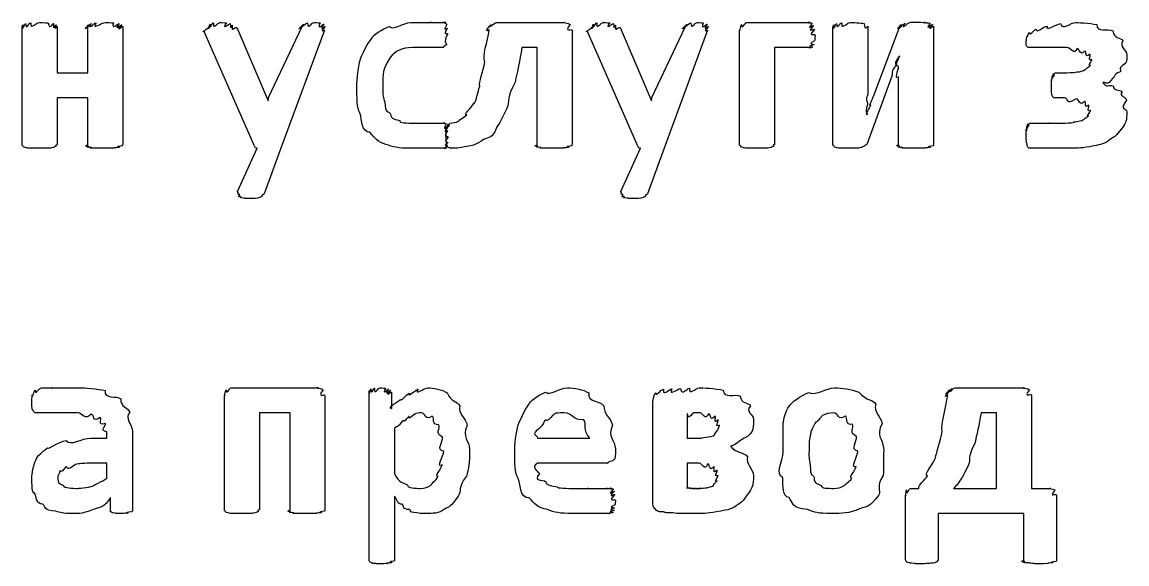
# Model space of a CAD drawing. Header units: millimetres. Extents: x 25 to 190, y 204 to 253.
# Drawn here: x 120.22 to 135.72, y 218.91 to 226.51 of the extents above; entities that cross this region are included whole.
import ezdxf

# ---------------------------------------------------------------- set-up
doc = ezdxf.new("R2010")
doc.units = ezdxf.units.MM
doc.layers.get('0').update_dxf_attribs({"linetype": 'CONTINUOUS'})

msp = doc.modelspace()

# ---------------------------------------------------------------- linework, layer by layer
at = {"color": 0}
for p, q in [((120.219, 224.795), (120.219, 226.449)), ((120.709, 226.449), (120.709, 225.799)), ((121.139, 225.799), (121.139, 226.449)), ((121.63, 226.449), (121.63, 224.795)), ((123.23, 226.432), (123.671, 225.407)), ((123.676, 225.451), (124.145, 226.438)), ((126.875, 226.504), (127.828, 226.504)), ((128.607, 226.432), (129.048, 225.407)), ((129.053, 225.451), (129.522, 226.438)), ((130.383, 226.504), (131.276, 226.504)), ((131.594, 224.795), (131.594, 226.449)), ((132.085, 226.449), (132.085, 225.495)), ((132.167, 225.479), (132.532, 226.449)), ((133.005, 226.454), (133.005, 224.795)), ((123.467, 224.801), (122.767, 226.388)), ((124.459, 226.394), (123.847, 224.74)), ((127.933, 226.394), (127.933, 224.795)), ((128.844, 224.801), (128.144, 226.388)), ((129.836, 226.394), (129.224, 224.74)), ((130.284, 224.795), (130.284, 226.394)), ((131.342, 226.328), (131.342, 226.328)), ((127.442, 226.151), (127.228, 226.151)), ((127.442, 224.795), (127.442, 226.151)), ((131.293, 226.151), (130.774, 226.151)), ((130.774, 226.151), (130.774, 224.795)), ((120.709, 225.799), (121.139, 225.799)), ((132.421, 225.749), (132.068, 224.795)), ((132.515, 224.795), (132.515, 225.743)), ((134.709, 225.799), (134.857, 225.799)), ((135.387, 225.661), (135.381, 225.661)), ((121.139, 225.446), (120.709, 225.446)), ((120.709, 225.446), (120.709, 224.79)), ((121.139, 224.79), (121.139, 225.446)), ((123.671, 225.407), (123.676, 225.451)), ((129.048, 225.407), (129.053, 225.451)), ((134.841, 225.446), (134.703, 225.446)), ((135.717, 225.253), (135.717, 225.253)), ((126.194, 224.894), (126.194, 224.894)), ((123.241, 224.134), (123.516, 224.74)), ((123.847, 224.74), (123.615, 224.101)), ((128.618, 224.134), (128.893, 224.74)), ((129.224, 224.74), (128.992, 224.101)), ((123.151, 221.382), (124.375, 221.382)), ((125.086, 218.973), (125.086, 221.321)), ((125.4, 221.321), (125.4, 221.084)), ((133.302, 221.382), (134.277, 221.382)), ((123.057, 219.673), (123.057, 221.272)), ((124.468, 221.272), (124.468, 219.673)), ((129.068, 219.8), (129.068, 221.2)), ((134.377, 221.277), (134.377, 219.971)), ((123.978, 221.029), (123.548, 221.029)), ((123.548, 221.029), (123.548, 219.673)), ((123.978, 219.673), (123.978, 221.029)), ((129.548, 221.018), (129.548, 220.676)), ((133.886, 221.029), (133.671, 221.029)), ((133.886, 219.971), (133.886, 221.029)), ((130, 220.858), (130, 220.858)), ((121.409, 220.676), (121.409, 220.764)), ((121.768, 220.77), (121.768, 219.673)), ((125.444, 220.814), (125.444, 220.175)), ((121.183, 220.676), (121.409, 220.676)), ((127.449, 220.676), (128.183, 220.676)), ((129.548, 220.676), (129.746, 220.676)), ((126.133, 220.494), (126.133, 220.494)), ((126.497, 220.522), (126.497, 220.522)), ((128.541, 220.527), (128.541, 220.467)), ((131.942, 220.494), (131.942, 220.494)), ((132.305, 220.516), (132.305, 220.516)), ((121.409, 220.323), (121.172, 220.323)), ((121.409, 220.114), (121.409, 220.323)), ((128.436, 220.323), (127.449, 220.323)), ((129.719, 220.323), (129.548, 220.323)), ((129.548, 220.323), (129.548, 219.982)), ((129.983, 220.153), (129.983, 220.153)), ((130.479, 220.147), (130.479, 220.147)), ((132.684, 219.971), (132.8, 219.971)), ((133.285, 219.971), (133.886, 219.971)), ((134.377, 219.971), (134.647, 219.971)), ((121.459, 219.673), (121.459, 219.844)), ((125.444, 219.861), (125.444, 218.973)), ((132.613, 218.973), (132.613, 219.877)), ((134.729, 219.877), (134.729, 218.973)), ((134.272, 219.618), (133.07, 219.618)), ((133.07, 219.618), (133.07, 218.967)), ((134.272, 218.967), (134.272, 219.618))]:
    msp.add_line(p, q, dxfattribs=at)
for points in [[(120.219, 226.449), (120.219, 226.357), (120.221, 226.463), (120.23, 226.471)], [(120.23, 226.471), (120.232, 226.372), (120.249, 226.483), (120.268, 226.488)], [(120.268, 226.488), (120.27, 226.383), (120.31, 226.499), (120.34, 226.499)], [(120.34, 226.499), (120.332, 226.386), (120.413, 226.504), (120.461, 226.504)], [(120.461, 226.504), (120.431, 226.504), (120.552, 226.501), (120.583, 226.499)], [(120.583, 226.499), (120.612, 226.383), (120.64, 226.494), (120.66, 226.488)], [(120.66, 226.488), (120.649, 226.372), (120.69, 226.478), (120.698, 226.471)], [(120.698, 226.471), (120.662, 226.361), (120.709, 226.46), (120.709, 226.449)], [(121.139, 226.449), (121.068, 226.361), (121.142, 226.467), (121.15, 226.471)], [(121.15, 226.471), (121.081, 226.372), (121.17, 226.483), (121.189, 226.488)], [(121.189, 226.488), (121.118, 226.383), (121.23, 226.499), (121.26, 226.499)], [(121.26, 226.499), (121.181, 226.386), (121.335, 226.504), (121.387, 226.504)], [(121.387, 226.504), (121.398, 226.504), (121.473, 226.501), (121.503, 226.499)], [(121.503, 226.499), (121.46, 226.383), (121.561, 226.494), (121.58, 226.488)], [(121.58, 226.488), (121.497, 226.372), (121.611, 226.478), (121.619, 226.471)], [(121.619, 226.471), (121.511, 226.357), (121.63, 226.456), (121.63, 226.449)], [(122.767, 226.388), (122.705, 226.334), (122.844, 226.434), (122.844, 226.449)], [(122.844, 226.449), (122.822, 226.363), (122.847, 226.474), (122.855, 226.482)], [(122.855, 226.482), (122.84, 226.379), (122.882, 226.494), (122.905, 226.499)], [(122.905, 226.499), (122.888, 226.386), (122.961, 226.504), (122.998, 226.504)], [(122.998, 226.504), (122.961, 226.504), (123.064, 226.501), (123.086, 226.499)], [(123.086, 226.499), (123.005, 226.383), (123.125, 226.494), (123.136, 226.488)], [(123.136, 226.488), (123.148, 226.372), (123.159, 226.476), (123.164, 226.465)], [(123.164, 226.465), (123.159, 226.352), (123.192, 226.446), (123.23, 226.432)], [(124.145, 226.438), (124.048, 226.368), (124.161, 226.478), (124.172, 226.482)], [(124.172, 226.482), (124.07, 226.379), (124.2, 226.494), (124.222, 226.499)], [(124.222, 226.499), (124.233, 226.386), (124.274, 226.504), (124.316, 226.504)], [(124.316, 226.504), (124.306, 226.504), (124.376, 226.501), (124.398, 226.499)], [(124.398, 226.499), (124.354, 226.379), (124.442, 226.489), (124.453, 226.482)], [(124.453, 226.482), (124.376, 226.363), (124.47, 226.463), (124.47, 226.449)], [(124.47, 226.449), (124.376, 226.334), (124.466, 226.416), (124.459, 226.394)], [(125.13, 226.289), (125.127, 226.316), (125.28, 226.416), (125.373, 226.449)], [(125.373, 226.449), (125.429, 226.386), (125.563, 226.504), (125.67, 226.504)], [(125.67, 226.504), (125.705, 226.504), (125.771, 226.504), (125.819, 226.504)], [(125.819, 226.504), (125.804, 226.504), (125.916, 226.504), (125.957, 226.504)], [(125.957, 226.504), (125.885, 226.504), (126.034, 226.504), (126.067, 226.504)], [(126.067, 226.504), (126.068, 226.504), (126.122, 226.504), (126.133, 226.504)], [(126.133, 226.504), (126.095, 226.504), (126.157, 226.504), (126.161, 226.504)], [(126.161, 226.504), (126.106, 226.504), (126.173, 226.494), (126.177, 226.476)], [(126.177, 226.476), (126.112, 226.352), (126.183, 226.443), (126.183, 226.421)], [(126.77, 226.399), (126.69, 226.352), (126.782, 226.461), (126.798, 226.476)], [(126.798, 226.476), (126.723, 226.386), (126.842, 226.504), (126.875, 226.504)], [(127.828, 226.504), (127.779, 226.504), (127.886, 226.494), (127.905, 226.476)], [(127.905, 226.476), (127.815, 226.35), (127.933, 226.43), (127.933, 226.394)], [(128.144, 226.388), (128.082, 226.334), (128.221, 226.434), (128.221, 226.449)], [(128.221, 226.449), (128.199, 226.363), (128.224, 226.474), (128.232, 226.482)], [(128.232, 226.482), (128.217, 226.379), (128.259, 226.494), (128.282, 226.499)], [(128.282, 226.499), (128.265, 226.386), (128.338, 226.504), (128.375, 226.504)], [(128.375, 226.504), (128.338, 226.504), (128.441, 226.501), (128.463, 226.499)], [(128.463, 226.499), (128.382, 226.383), (128.502, 226.494), (128.513, 226.488)], [(128.513, 226.488), (128.525, 226.372), (128.536, 226.476), (128.541, 226.465)], [(128.541, 226.465), (128.536, 226.352), (128.57, 226.446), (128.607, 226.432)], [(129.522, 226.438), (129.425, 226.368), (129.538, 226.478), (129.55, 226.482)], [(129.55, 226.482), (129.448, 226.379), (129.577, 226.494), (129.599, 226.499)], [(129.599, 226.499), (129.61, 226.386), (129.651, 226.504), (129.693, 226.504)], [(129.693, 226.504), (129.683, 226.504), (129.753, 226.501), (129.775, 226.499)], [(129.775, 226.499), (129.731, 226.379), (129.819, 226.489), (129.83, 226.482)], [(129.83, 226.482), (129.753, 226.363), (129.847, 226.463), (129.847, 226.449)], [(129.847, 226.449), (129.753, 226.334), (129.843, 226.416), (129.836, 226.394)], [(130.284, 226.394), (130.284, 226.35), (130.292, 226.457), (130.312, 226.476)], [(130.312, 226.476), (130.32, 226.386), (130.353, 226.504), (130.383, 226.504)], [(131.276, 226.504), (131.191, 226.504), (131.295, 226.5), (131.304, 226.493)], [(131.304, 226.493), (131.206, 226.372), (131.316, 226.474), (131.32, 226.46)], [(131.32, 226.46), (131.217, 226.342), (131.332, 226.427), (131.337, 226.405)], [(131.594, 226.449), (131.594, 226.357), (131.597, 226.463), (131.606, 226.471)], [(131.606, 226.471), (131.608, 226.372), (131.625, 226.483), (131.644, 226.488)], [(131.644, 226.488), (131.645, 226.383), (131.685, 226.499), (131.716, 226.499)], [(131.716, 226.499), (131.707, 226.386), (131.789, 226.504), (131.837, 226.504)], [(131.837, 226.504), (131.851, 226.504), (131.997, 226.499), (132.03, 226.488)], [(132.03, 226.488), (132.038, 226.368), (132.085, 226.467), (132.085, 226.449)], [(132.532, 226.449), (132.457, 226.361), (132.542, 226.468), (132.553, 226.476)], [(132.553, 226.476), (132.483, 226.374), (132.584, 226.489), (132.603, 226.493)], [(132.603, 226.493), (132.523, 226.386), (132.649, 226.504), (132.675, 226.504)], [(132.675, 226.504), (132.693, 226.507), (132.735, 226.509), (132.78, 226.509)], [(132.78, 226.509), (132.781, 226.507), (132.859, 226.507), (132.89, 226.504)], [(132.89, 226.504), (132.84, 226.504), (132.941, 226.5), (132.956, 226.493)], [(132.956, 226.493), (132.873, 226.374), (132.986, 226.483), (132.994, 226.476)], [(132.994, 226.476), (132.887, 226.361), (133.005, 226.461), (133.005, 226.454)], [(134.444, 226.41), (134.441, 226.342), (134.539, 226.443), (134.598, 226.454)], [(134.598, 226.454), (134.56, 226.368), (134.72, 226.479), (134.786, 226.488)], [(134.786, 226.488), (134.813, 226.386), (134.927, 226.504), (135.001, 226.504)], [(135.001, 226.504), (134.993, 226.504), (135.205, 226.494), (135.293, 226.476)], [(135.293, 226.476), (135.287, 226.35), (135.456, 226.428), (135.519, 226.388)], [(124.97, 226.008), (124.992, 226.052), (125.064, 226.215), (125.13, 226.289)], [(126.183, 226.421), (126.117, 226.308), (126.188, 226.372), (126.188, 226.339)], [(126.188, 226.339), (126.117, 226.206), (126.183, 226.219), (126.172, 226.19)], [(126.709, 225.953), (126.668, 226.033), (126.751, 226.234), (126.77, 226.399)], [(131.337, 226.405), (131.224, 226.297), (131.342, 226.357), (131.342, 226.328)], [(131.342, 226.328), (131.342, 226.235), (131.34, 226.267), (131.337, 226.245)], [(134.306, 226.245), (134.306, 226.242), (134.309, 226.297), (134.317, 226.316)], [(134.317, 226.316), (134.32, 226.279), (134.335, 226.35), (134.35, 226.361)], [(134.35, 226.361), (134.353, 226.306), (134.4, 226.391), (134.444, 226.41)], [(135.519, 226.388), (135.53, 226.272), (135.629, 226.303), (135.662, 226.245)], [(125.698, 226.151), (125.535, 226.151), (125.457, 226.104), (125.384, 226.013)], [(125.869, 226.151), (125.738, 226.151), (125.764, 226.151), (125.698, 226.151)], [(125.99, 226.151), (125.951, 226.151), (125.916, 226.151), (125.869, 226.151)], [(126.078, 226.151), (126.02, 226.151), (126.026, 226.151), (125.99, 226.151)], [(126.133, 226.151), (126.064, 226.151), (126.1, 226.151), (126.078, 226.151)], [(126.172, 226.19), (126.095, 226.151), (126.147, 226.151), (126.133, 226.151)], [(127.228, 226.151), (127.201, 225.971), (127.169, 225.81), (127.134, 225.666)], [(131.309, 226.157), (131.199, 226.151), (131.3, 226.151), (131.293, 226.151)], [(131.326, 226.19), (131.21, 226.162), (131.316, 226.164), (131.309, 226.157)], [(131.337, 226.245), (131.221, 226.191), (131.332, 226.204), (131.326, 226.19)], [(134.306, 226.195), (134.306, 226.195), (134.306, 226.226), (134.306, 226.245)], [(134.317, 226.168), (134.309, 226.169), (134.309, 226.184), (134.306, 226.195)], [(134.334, 226.151), (134.317, 226.154), (134.32, 226.159), (134.317, 226.168)], [(134.35, 226.151), (134.331, 226.151), (134.341, 226.151), (134.334, 226.151)], [(134.411, 226.151), (134.346, 226.151), (134.361, 226.151), (134.35, 226.151)], [(134.516, 226.151), (134.406, 226.151), (134.44, 226.151), (134.411, 226.151)], [(134.67, 226.151), (134.607, 226.151), (134.56, 226.151), (134.516, 226.151)], [(134.88, 226.151), (134.728, 226.151), (134.732, 226.151), (134.67, 226.151)], [(135.018, 226.14), (134.975, 226.033), (134.93, 226.151), (134.88, 226.151)], [(135.128, 226.107), (135.059, 226.019), (135.062, 226.132), (135.018, 226.14)], [(135.662, 226.245), (135.599, 226.158), (135.717, 226.125), (135.717, 226.052)], [(124.915, 225.6), (124.915, 225.71), (124.933, 225.898), (124.97, 226.008)], [(125.384, 226.013), (125.275, 225.849), (125.279, 225.789), (125.279, 225.617)], [(132.526, 226.035), (132.432, 225.909), (132.489, 225.939), (132.471, 225.892)], [(132.515, 225.887), (132.446, 225.909), (132.522, 225.987), (132.526, 226.035)], [(135.199, 226.058), (135.118, 225.993), (135.157, 226.096), (135.128, 226.107)], [(135.227, 225.986), (135.155, 225.953), (135.217, 226.038), (135.199, 226.058)], [(135.205, 225.903), (135.155, 225.893), (135.227, 225.956), (135.227, 225.986)], [(135.717, 226.052), (135.717, 225.922), (135.708, 225.965), (135.69, 225.925)], [(126.638, 225.611), (126.624, 225.655), (126.687, 225.823), (126.709, 225.953)], [(132.471, 225.892), (132.399, 225.812), (132.439, 225.796), (132.421, 225.749)], [(132.515, 225.743), (132.443, 225.691), (132.515, 225.838), (132.515, 225.887)], [(134.857, 225.799), (134.854, 225.799), (134.973, 225.801), (135.018, 225.81)], [(135.018, 225.81), (135.063, 225.812), (135.103, 225.828), (135.133, 225.843)], [(135.133, 225.843), (135.125, 225.845), (135.19, 225.881), (135.205, 225.903)], [(135.624, 225.81), (135.511, 225.772), (135.563, 225.746), (135.519, 225.721)], [(135.69, 225.925), (135.566, 225.843), (135.653, 225.845), (135.624, 225.81)], [(127.134, 225.666), (127.014, 225.453), (127.062, 225.403), (127.018, 225.297)], [(134.659, 225.705), (134.662, 225.64), (134.666, 225.743), (134.67, 225.755)], [(134.659, 225.627), (134.659, 225.596), (134.659, 225.683), (134.659, 225.705)], [(134.67, 225.755), (134.67, 225.666), (134.679, 225.779), (134.687, 225.787)], [(134.687, 225.787), (134.684, 225.68), (134.7, 225.799), (134.709, 225.799)], [(135.381, 225.661), (135.423, 225.581), (135.476, 225.638), (135.525, 225.617)], [(135.519, 225.721), (135.427, 225.603), (135.434, 225.674), (135.387, 225.661)], [(124.959, 225.236), (124.915, 225.294), (124.915, 225.463), (124.915, 225.6)], [(125.279, 225.617), (125.275, 225.471), (125.287, 225.451), (125.306, 225.385)], [(126.555, 225.369), (126.573, 225.342), (126.611, 225.515), (126.638, 225.611)], [(134.659, 225.539), (134.659, 225.534), (134.659, 225.594), (134.659, 225.627)], [(134.67, 225.484), (134.662, 225.486), (134.662, 225.517), (134.659, 225.539)], [(135.525, 225.617), (135.519, 225.541), (135.614, 225.57), (135.651, 225.534)], [(135.651, 225.534), (135.596, 225.471), (135.712, 225.46), (135.712, 225.413)], [(125.306, 225.385), (125.312, 225.225), (125.352, 225.269), (125.389, 225.225)], [(126.456, 225.209), (126.396, 225.21), (126.524, 225.302), (126.555, 225.369)], [(132.079, 225.352), (132.035, 225.217), (132.077, 225.256), (132.074, 225.209)], [(132.085, 225.495), (132.038, 225.431), (132.082, 225.399), (132.079, 225.352)], [(132.074, 225.209), (132.049, 225.217), (132.108, 225.302), (132.123, 225.346)], [(132.123, 225.346), (132.079, 225.305), (132.152, 225.435), (132.167, 225.479)], [(134.681, 225.457), (134.67, 225.46), (134.673, 225.473), (134.67, 225.484)], [(134.703, 225.446), (134.681, 225.446), (134.688, 225.448), (134.681, 225.457)], [(135.006, 225.435), (134.846, 225.327), (134.907, 225.446), (134.841, 225.446)], [(135.122, 225.402), (135.056, 225.314), (135.053, 225.426), (135.006, 225.435)], [(135.183, 225.346), (135.114, 225.283), (135.151, 225.387), (135.122, 225.402)], [(135.205, 225.275), (135.14, 225.239), (135.196, 225.324), (135.183, 225.346)], [(135.712, 225.413), (135.599, 225.258), (135.717, 225.311), (135.717, 225.253)], [(125.097, 224.966), (124.977, 224.963), (124.992, 225.129), (124.959, 225.236)], [(125.389, 225.225), (125.385, 225.137), (125.469, 225.148), (125.522, 225.126)], [(126.346, 225.121), (126.326, 225.129), (126.423, 225.167), (126.456, 225.209)], [(127.018, 225.297), (126.93, 225.126), (126.93, 225.105), (126.875, 225.032)], [(135.1, 225.137), (135.103, 225.14), (135.158, 225.176), (135.177, 225.197)], [(135.177, 225.197), (135.14, 225.184), (135.205, 225.244), (135.205, 225.275)], [(135.717, 225.253), (135.717, 225.122), (135.698, 225.104), (135.662, 225.038)], [(125.522, 225.126), (125.491, 225.093), (125.637, 225.093), (125.703, 225.093)], [(125.703, 225.093), (125.742, 225.093), (125.826, 225.093), (125.874, 225.093)], [(125.874, 225.093), (125.837, 225.093), (125.964, 225.093), (126.001, 225.093)], [(126.001, 225.093), (126.028, 225.093), (126.067, 225.093), (126.089, 225.093)], [(126.089, 225.093), (126.075, 225.093), (126.135, 225.093), (126.15, 225.093)], [(126.15, 225.093), (126.097, 225.093), (126.162, 225.089), (126.166, 225.082)], [(126.166, 225.082), (126.109, 224.961), (126.179, 225.061), (126.183, 225.043)], [(126.183, 225.043), (126.117, 224.928), (126.188, 225.007), (126.188, 224.983)], [(126.169, 224.999), (126.172, 224.939), (126.176, 225.043), (126.18, 225.054)], [(126.18, 225.054), (126.183, 224.963), (126.192, 225.078), (126.197, 225.082)], [(126.197, 225.082), (126.194, 224.975), (126.213, 225.093), (126.224, 225.093)], [(126.224, 225.093), (126.249, 225.093), (126.308, 225.101), (126.346, 225.121)], [(126.875, 225.032), (126.819, 224.864), (126.759, 224.905), (126.693, 224.861)], [(134.306, 225.01), (134.309, 224.939), (134.313, 225.043), (134.317, 225.054)], [(134.317, 225.054), (134.317, 224.963), (134.324, 225.078), (134.328, 225.082)], [(134.328, 225.082), (134.328, 224.975), (134.342, 225.093), (134.35, 225.093)], [(134.35, 225.093), (134.346, 225.093), (134.378, 225.093), (134.4, 225.093)], [(134.4, 225.093), (134.39, 225.093), (134.451, 225.093), (134.488, 225.093)], [(134.488, 225.093), (134.468, 225.093), (134.577, 225.093), (134.632, 225.093)], [(134.632, 225.093), (134.578, 225.093), (134.754, 225.093), (134.836, 225.093)], [(134.836, 225.093), (134.831, 225.093), (134.94, 225.095), (134.984, 225.104)], [(134.984, 225.104), (134.924, 225.107), (135.07, 225.122), (135.1, 225.137)], [(135.662, 225.038), (135.526, 224.875), (135.571, 224.922), (135.503, 224.878)], [(125.323, 224.795), (125.215, 224.817), (125.159, 224.892), (125.097, 224.966)], [(126.188, 224.983), (126.119, 224.875), (126.194, 224.928), (126.194, 224.894)], [(126.194, 224.894), (126.119, 224.813), (126.191, 224.839), (126.188, 224.817)], [(126.169, 224.911), (126.169, 224.89), (126.169, 224.977), (126.169, 224.999)], [(126.175, 224.823), (126.169, 224.817), (126.169, 224.874), (126.169, 224.911)], [(134.306, 224.939), (134.306, 224.901), (134.306, 224.991), (134.306, 225.01)], [(134.306, 224.861), (134.306, 224.842), (134.306, 224.908), (134.306, 224.939)], [(135.503, 224.878), (135.389, 224.787), (135.354, 224.798), (135.254, 224.773)], [(120.23, 224.773), (120.219, 224.769), (120.219, 224.787), (120.219, 224.795)], [(120.268, 224.751), (120.232, 224.754), (120.237, 224.765), (120.23, 224.773)], [(120.34, 224.74), (120.27, 224.743), (120.286, 224.747), (120.268, 224.751)], [(120.461, 224.74), (120.332, 224.74), (120.373, 224.74), (120.34, 224.74)], [(120.583, 224.74), (120.549, 224.74), (120.512, 224.74), (120.461, 224.74)], [(120.66, 224.751), (120.612, 224.743), (120.615, 224.743), (120.583, 224.74)], [(120.698, 224.768), (120.649, 224.754), (120.678, 224.758), (120.66, 224.751)], [(120.709, 224.79), (120.662, 224.765), (120.705, 224.774), (120.698, 224.768)], [(121.15, 224.768), (121.068, 224.765), (121.139, 224.782), (121.139, 224.79)], [(121.189, 224.751), (121.081, 224.754), (121.157, 224.764), (121.15, 224.768)], [(121.26, 224.74), (121.118, 224.743), (121.207, 224.747), (121.189, 224.751)], [(121.387, 224.74), (121.299, 224.74), (121.293, 224.74), (121.26, 224.74)], [(121.503, 224.74), (121.398, 224.74), (121.434, 224.74), (121.387, 224.74)], [(121.58, 224.751), (121.46, 224.743), (121.536, 224.743), (121.503, 224.74)], [(121.619, 224.773), (121.497, 224.754), (121.598, 224.758), (121.58, 224.751)], [(121.63, 224.795), (121.63, 224.769), (121.626, 224.78), (121.619, 224.773)], [(123.483, 224.762), (123.475, 224.765), (123.469, 224.786), (123.467, 224.801)], [(123.516, 224.74), (123.494, 224.743), (123.494, 224.751), (123.483, 224.762)], [(125.637, 224.74), (125.513, 224.74), (125.414, 224.758), (125.323, 224.795)], [(125.797, 224.74), (125.687, 224.74), (125.692, 224.74), (125.637, 224.74)], [(125.946, 224.74), (125.793, 224.74), (125.852, 224.74), (125.797, 224.74)], [(126.067, 224.74), (126.002, 224.74), (125.993, 224.74), (125.946, 224.74)], [(126.144, 224.74), (126.073, 224.74), (126.103, 224.74), (126.067, 224.74)], [(126.172, 224.74), (126.101, 224.74), (126.158, 224.74), (126.144, 224.74)], [(126.183, 224.762), (126.112, 224.74), (126.179, 224.74), (126.172, 224.74)], [(126.188, 224.817), (126.117, 224.769), (126.185, 224.776), (126.183, 224.762)], [(126.185, 224.773), (126.176, 224.773), (126.177, 224.801), (126.175, 224.823)], [(126.213, 224.746), (126.187, 224.751), (126.192, 224.762), (126.185, 224.773)], [(126.246, 224.74), (126.209, 224.74), (126.224, 224.742), (126.213, 224.746)], [(126.483, 224.768), (126.304, 224.74), (126.33, 224.74), (126.246, 224.74)], [(126.693, 224.861), (126.573, 224.78), (126.56, 224.79), (126.483, 224.768)], [(127.453, 224.768), (127.371, 224.765), (127.442, 224.784), (127.442, 224.795)], [(127.492, 224.751), (127.385, 224.754), (127.46, 224.764), (127.453, 224.768)], [(127.569, 224.74), (127.422, 224.743), (127.51, 224.747), (127.492, 224.751)], [(127.69, 224.74), (127.605, 224.74), (127.602, 224.74), (127.569, 224.74)], [(127.806, 224.74), (127.701, 224.74), (127.737, 224.74), (127.69, 224.74)], [(127.883, 224.751), (127.763, 224.743), (127.839, 224.743), (127.806, 224.74)], [(127.922, 224.773), (127.801, 224.754), (127.901, 224.758), (127.883, 224.751)], [(127.933, 224.795), (127.933, 224.769), (127.929, 224.78), (127.922, 224.773)], [(128.86, 224.762), (128.852, 224.765), (128.846, 224.786), (128.844, 224.801)], [(128.893, 224.74), (128.871, 224.743), (128.871, 224.751), (128.86, 224.762)], [(130.295, 224.773), (130.284, 224.769), (130.284, 224.787), (130.284, 224.795)], [(130.333, 224.751), (130.298, 224.754), (130.302, 224.765), (130.295, 224.773)], [(130.405, 224.74), (130.335, 224.743), (130.351, 224.747), (130.333, 224.751)], [(130.526, 224.74), (130.397, 224.74), (130.438, 224.74), (130.405, 224.74)], [(130.648, 224.74), (130.615, 224.74), (130.578, 224.74), (130.526, 224.74)], [(130.725, 224.751), (130.677, 224.743), (130.681, 224.743), (130.648, 224.74)], [(130.763, 224.768), (130.714, 224.754), (130.743, 224.758), (130.725, 224.751)], [(130.774, 224.795), (130.727, 224.765), (130.77, 224.774), (130.763, 224.768)], [(131.606, 224.773), (131.594, 224.769), (131.594, 224.787), (131.594, 224.795)], [(131.638, 224.751), (131.608, 224.754), (131.612, 224.765), (131.606, 224.773)], [(131.71, 224.74), (131.641, 224.743), (131.656, 224.747), (131.638, 224.751)], [(131.82, 224.74), (131.7, 224.74), (131.739, 224.74), (131.71, 224.74)], [(131.919, 224.74), (131.785, 224.74), (131.86, 224.74), (131.82, 224.74)], [(131.986, 224.751), (131.954, 224.743), (131.945, 224.743), (131.919, 224.74)], [(132.03, 224.768), (131.991, 224.751), (132.004, 224.754), (131.986, 224.751)], [(132.068, 224.795), (132.013, 224.765), (132.041, 224.774), (132.03, 224.768)], [(132.526, 224.773), (132.443, 224.769), (132.515, 224.787), (132.515, 224.795)], [(132.564, 224.751), (132.457, 224.754), (132.533, 224.765), (132.526, 224.773)], [(132.642, 224.74), (132.498, 224.743), (132.587, 224.747), (132.564, 224.751)], [(132.763, 224.74), (132.678, 224.74), (132.675, 224.74), (132.642, 224.74)], [(132.879, 224.74), (132.774, 224.74), (132.81, 224.74), (132.763, 224.74)], [(132.956, 224.751), (132.836, 224.743), (132.912, 224.743), (132.879, 224.74)], [(132.994, 224.773), (132.873, 224.754), (132.974, 224.758), (132.956, 224.751)], [(133.005, 224.795), (133.005, 224.769), (133.001, 224.78), (132.994, 224.773)], [(134.317, 224.801), (134.309, 224.798), (134.309, 224.839), (134.306, 224.861)], [(134.328, 224.756), (134.317, 224.765), (134.32, 224.786), (134.317, 224.801)], [(134.361, 224.74), (134.328, 224.74), (134.335, 224.746), (134.328, 224.756)], [(134.433, 224.74), (134.357, 224.74), (134.375, 224.74), (134.361, 224.74)], [(134.56, 224.74), (134.428, 224.74), (134.469, 224.74), (134.433, 224.74)], [(134.725, 224.74), (134.644, 224.74), (134.611, 224.74), (134.56, 224.74)], [(134.924, 224.74), (134.765, 224.74), (134.787, 224.74), (134.725, 224.74)], [(135.254, 224.773), (135.078, 224.74), (135.048, 224.74), (134.924, 224.74)], [(123.274, 224.09), (123.226, 224.083), (123.263, 224.116), (123.241, 224.134)], [(128.651, 224.09), (128.603, 224.083), (128.64, 224.116), (128.618, 224.134)], [(123.29, 224.057), (123.226, 224.057), (123.274, 224.076), (123.274, 224.09)], [(123.334, 224.04), (123.248, 224.043), (123.301, 224.05), (123.29, 224.057)], [(123.417, 224.035), (123.288, 224.035), (123.357, 224.037), (123.334, 224.04)], [(123.555, 224.051), (123.501, 224.035), (123.479, 224.035), (123.417, 224.035)], [(123.615, 224.101), (123.563, 224.057), (123.588, 224.062), (123.555, 224.051)], [(128.668, 224.057), (128.603, 224.057), (128.651, 224.076), (128.651, 224.09)], [(128.712, 224.04), (128.625, 224.043), (128.679, 224.05), (128.668, 224.057)], [(128.794, 224.035), (128.665, 224.035), (128.734, 224.037), (128.712, 224.04)], [(128.932, 224.051), (128.878, 224.035), (128.856, 224.035), (128.794, 224.035)], [(128.992, 224.101), (128.94, 224.057), (128.965, 224.062), (128.932, 224.051)], [(120.362, 221.283), (120.367, 221.219), (120.381, 221.327), (120.401, 221.349)], [(120.401, 221.349), (120.403, 221.263), (120.45, 221.382), (120.494, 221.382)], [(120.494, 221.382), (120.492, 221.382), (120.589, 221.382), (120.649, 221.382)], [(120.649, 221.382), (120.61, 221.382), (120.77, 221.382), (120.836, 221.382)], [(120.836, 221.382), (120.863, 221.382), (120.975, 221.382), (121.045, 221.382)], [(121.045, 221.382), (121.065, 221.382), (121.29, 221.368), (121.382, 221.343)], [(121.382, 221.343), (121.366, 221.212), (121.547, 221.278), (121.602, 221.228)], [(123.057, 221.272), (123.057, 221.228), (123.064, 221.335), (123.08, 221.354)], [(123.08, 221.354), (123.091, 221.263), (123.121, 221.382), (123.151, 221.382)], [(124.375, 221.382), (124.317, 221.382), (124.426, 221.372), (124.441, 221.354)], [(124.441, 221.354), (124.35, 221.228), (124.468, 221.307), (124.468, 221.272)], [(125.086, 221.321), (125.086, 221.239), (125.087, 221.345), (125.091, 221.349)], [(125.091, 221.349), (125.093, 221.25), (125.102, 221.361), (125.113, 221.365)], [(125.113, 221.365), (125.119, 221.26), (125.144, 221.376), (125.163, 221.376)], [(125.163, 221.376), (125.159, 221.263), (125.21, 221.382), (125.24, 221.382)], [(125.24, 221.382), (125.221, 221.382), (125.298, 221.379), (125.317, 221.376)], [(125.317, 221.376), (125.258, 221.26), (125.35, 221.372), (125.361, 221.365)], [(125.361, 221.365), (125.284, 221.25), (125.385, 221.356), (125.389, 221.349)], [(125.389, 221.349), (125.295, 221.234), (125.4, 221.332), (125.4, 221.321)], [(125.648, 221.305), (125.622, 221.239), (125.734, 221.349), (125.775, 221.36)], [(125.775, 221.36), (125.706, 221.263), (125.864, 221.382), (125.913, 221.382)], [(125.913, 221.382), (125.979, 221.382), (126.109, 221.357), (126.183, 221.31)], [(127.328, 221.145), (127.324, 221.184), (127.467, 221.28), (127.56, 221.321)], [(127.56, 221.321), (127.625, 221.263), (127.754, 221.382), (127.868, 221.382)], [(127.868, 221.382), (127.974, 221.382), (128.086, 221.357), (128.171, 221.31)], [(129.107, 221.31), (129.119, 221.245), (129.169, 221.356), (129.217, 221.36)], [(129.217, 221.36), (129.203, 221.252), (129.292, 221.365), (129.333, 221.365)], [(129.333, 221.365), (129.285, 221.257), (129.413, 221.371), (129.454, 221.371)], [(129.454, 221.371), (129.483, 221.26), (129.537, 221.376), (129.581, 221.376)], [(129.581, 221.376), (129.571, 221.263), (129.671, 221.382), (129.719, 221.382)], [(129.719, 221.382), (129.748, 221.382), (129.959, 221.371), (130.055, 221.349)], [(130.055, 221.349), (130.056, 221.223), (130.229, 221.302), (130.292, 221.266)], [(130.983, 221.128), (131.016, 221.175), (131.134, 221.272), (131.253, 221.316)], [(131.253, 221.316), (131.371, 221.263), (131.495, 221.382), (131.616, 221.382)], [(131.616, 221.382), (131.724, 221.382), (131.844, 221.361), (131.958, 221.321)], [(131.958, 221.321), (132.074, 221.186), (132.154, 221.228), (132.195, 221.15)], [(133.203, 221.283), (133.127, 221.212), (133.21, 221.31), (133.213, 221.321)], [(133.213, 221.321), (133.134, 221.239), (133.222, 221.346), (133.23, 221.354)], [(133.23, 221.354), (133.153, 221.252), (133.252, 221.367), (133.263, 221.371)], [(133.263, 221.371), (133.175, 221.263), (133.287, 221.382), (133.302, 221.382)], [(134.277, 221.382), (134.222, 221.382), (134.33, 221.372), (134.349, 221.354)], [(134.349, 221.354), (134.258, 221.23), (134.377, 221.313), (134.377, 221.277)], [(120.356, 221.184), (120.356, 221.175), (120.358, 221.26), (120.362, 221.283)], [(120.356, 221.117), (120.356, 221.109), (120.356, 221.161), (120.356, 221.184)], [(121.602, 221.228), (121.598, 221.109), (121.703, 221.112), (121.729, 221.035)], [(125.4, 221.084), (125.339, 221.117), (125.486, 221.179), (125.527, 221.216)], [(125.527, 221.216), (125.538, 221.19), (125.607, 221.283), (125.648, 221.305)], [(126.183, 221.31), (126.243, 221.172), (126.315, 221.205), (126.359, 221.128)], [(128.171, 221.31), (128.144, 221.172), (128.326, 221.205), (128.381, 221.128)], [(129.068, 221.2), (129.068, 221.19), (129.081, 221.284), (129.107, 221.31)], [(130.292, 221.266), (130.303, 221.15), (130.405, 221.184), (130.435, 221.128)], [(133.125, 220.77), (133.101, 220.882), (133.181, 221.084), (133.203, 221.283)], [(120.373, 221.067), (120.359, 221.069), (120.359, 221.098), (120.356, 221.117)], [(120.395, 221.04), (120.374, 221.043), (120.38, 221.057), (120.373, 221.067)], [(120.422, 221.029), (120.39, 221.029), (120.402, 221.032), (120.395, 221.04)], [(120.494, 221.029), (120.414, 221.029), (120.437, 221.029), (120.422, 221.029)], [(120.615, 221.029), (120.481, 221.029), (120.527, 221.029), (120.494, 221.029)], [(120.781, 221.029), (120.694, 221.029), (120.662, 221.029), (120.615, 221.029)], [(121.001, 221.029), (120.822, 221.029), (120.847, 221.029), (120.781, 221.029)], [(121.189, 221.012), (121.095, 220.911), (121.074, 221.029), (121.001, 221.029)], [(121.316, 220.963), (121.197, 220.889), (121.24, 221.002), (121.189, 221.012)], [(121.729, 221.035), (121.649, 220.955), (121.768, 220.869), (121.768, 220.77)], [(125.731, 221.018), (125.604, 220.897), (125.671, 220.997), (125.643, 220.979)], [(125.819, 221.029), (125.78, 221.029), (125.76, 221.025), (125.731, 221.018)], [(125.973, 220.985), (125.871, 220.911), (125.881, 221.029), (125.819, 221.029)], [(126.359, 221.128), (126.334, 221.018), (126.442, 220.959), (126.464, 220.853)], [(127.179, 220.864), (127.199, 220.911), (127.265, 221.067), (127.328, 221.145)], [(127.824, 221.029), (127.651, 221.029), (127.711, 221.018), (127.664, 220.996)], [(128.094, 220.935), (127.948, 220.911), (127.945, 221.029), (127.824, 221.029)], [(128.381, 221.128), (128.371, 221.018), (128.476, 220.96), (128.502, 220.858)], [(129.625, 221.023), (129.527, 220.908), (129.57, 221.021), (129.548, 221.018)], [(129.73, 221.029), (129.589, 221.029), (129.658, 221.026), (129.625, 221.023)], [(129.851, 221.018), (129.792, 220.911), (129.777, 221.029), (129.73, 221.029)], [(129.939, 220.985), (129.862, 220.897), (129.887, 221.01), (129.851, 221.018)], [(130.435, 221.128), (130.361, 221.04), (130.479, 221.01), (130.479, 220.941)], [(130.894, 220.847), (130.894, 220.9), (130.923, 221.051), (130.983, 221.128)], [(131.606, 221.029), (131.541, 221.029), (131.49, 221.015), (131.446, 220.991)], [(131.765, 220.985), (131.666, 220.911), (131.667, 221.029), (131.606, 221.029)], [(132.195, 221.15), (132.158, 221.036), (132.268, 220.986), (132.284, 220.88)], [(133.671, 221.029), (133.641, 220.86), (133.612, 220.716), (133.583, 220.599)], [(121.387, 220.88), (121.263, 220.845), (121.349, 220.941), (121.316, 220.963)], [(121.409, 220.764), (121.293, 220.778), (121.401, 220.847), (121.387, 220.88)], [(125.549, 220.913), (125.479, 220.809), (125.48, 220.854), (125.444, 220.814)], [(125.643, 220.979), (125.545, 220.864), (125.582, 220.942), (125.549, 220.913)], [(126.067, 220.864), (125.953, 220.853), (126.013, 220.955), (125.973, 220.985)], [(126.117, 220.687), (126.001, 220.749), (126.092, 220.811), (126.067, 220.864)], [(126.464, 220.853), (126.378, 220.69), (126.497, 220.639), (126.497, 220.522)], [(127.129, 220.494), (127.129, 220.573), (127.146, 220.754), (127.179, 220.864)], [(127.549, 220.919), (127.496, 220.809), (127.495, 220.853), (127.477, 220.809)], [(127.664, 220.996), (127.56, 220.871), (127.581, 220.952), (127.549, 220.919)], [(128.183, 220.676), (128.069, 220.787), (128.156, 220.872), (128.094, 220.935)], [(128.502, 220.858), (128.422, 220.694), (128.541, 220.645), (128.541, 220.527)], [(129.983, 220.93), (129.906, 220.866), (129.962, 220.97), (129.939, 220.985)], [(130, 220.858), (129.924, 220.822), (129.994, 220.908), (129.983, 220.93)], [(129.934, 220.72), (129.924, 220.738), (130, 220.799), (130, 220.858)], [(130.479, 220.941), (130.479, 220.756), (130.452, 220.764), (130.397, 220.698)], [(130.894, 220.483), (130.894, 220.562), (130.894, 220.737), (130.894, 220.847)], [(131.341, 220.88), (131.28, 220.764), (131.288, 220.775), (131.275, 220.709)], [(131.446, 220.991), (131.338, 220.86), (131.37, 220.927), (131.341, 220.88)], [(131.87, 220.869), (131.754, 220.855), (131.809, 220.959), (131.765, 220.985)], [(131.925, 220.698), (131.805, 220.756), (131.895, 220.821), (131.87, 220.869)], [(132.284, 220.88), (132.187, 220.705), (132.305, 220.652), (132.305, 220.516)], [(127.477, 220.809), (127.342, 220.723), (127.449, 220.723), (127.449, 220.676)], [(129.746, 220.676), (129.719, 220.676), (129.89, 220.69), (129.934, 220.72)], [(130.397, 220.698), (130.251, 220.628), (130.26, 220.589), (130.154, 220.561)], [(131.275, 220.709), (131.254, 220.635), (131.258, 220.579), (131.258, 220.506)], [(131.942, 220.494), (131.827, 220.511), (131.936, 220.635), (131.925, 220.698)], [(133.032, 220.401), (133.046, 220.478), (133.099, 220.627), (133.125, 220.77)], [(120.412, 220.368), (120.434, 220.423), (120.507, 220.494), (120.577, 220.538)], [(120.577, 220.538), (120.573, 220.514), (120.733, 220.621), (120.836, 220.643)], [(120.836, 220.643), (120.897, 220.558), (121.054, 220.676), (121.183, 220.676)], [(126.133, 220.494), (126.019, 220.503), (126.128, 220.624), (126.117, 220.687)], [(130.154, 220.561), (130.251, 220.456), (130.342, 220.485), (130.397, 220.412)], [(133.583, 220.599), (133.469, 220.39), (133.528, 220.381), (133.495, 220.302)], [(126.111, 220.302), (126.019, 220.253), (126.133, 220.428), (126.133, 220.494)], [(126.497, 220.522), (126.497, 220.315), (126.482, 220.255), (126.453, 220.141)], [(127.179, 220.109), (127.129, 220.172), (127.129, 220.347), (127.129, 220.494)], [(128.541, 220.467), (128.541, 220.368), (128.53, 220.379), (128.507, 220.357)], [(130.397, 220.412), (130.361, 220.313), (130.479, 220.253), (130.479, 220.147)], [(130.889, 220.12), (130.776, 220.176), (130.894, 220.347), (130.894, 220.483)], [(131.258, 220.506), (131.254, 220.37), (131.264, 220.362), (131.275, 220.296)], [(131.919, 220.279), (131.827, 220.242), (131.942, 220.417), (131.942, 220.494)], [(132.305, 220.516), (132.305, 220.319), (132.303, 220.263), (132.3, 220.153)], [(132.921, 220.147), (132.858, 220.158), (132.999, 220.302), (133.032, 220.401)], [(120.356, 220.125), (120.356, 220.165), (120.374, 220.297), (120.412, 220.368)], [(120.831, 220.274), (120.753, 220.158), (120.766, 220.238), (120.748, 220.213)], [(120.968, 220.307), (120.826, 220.187), (120.866, 220.288), (120.831, 220.274)], [(121.172, 220.323), (121.058, 220.323), (121.026, 220.318), (120.968, 220.307)], [(126.056, 220.136), (125.993, 220.132), (126.1, 220.242), (126.111, 220.302)], [(127.449, 220.323), (127.342, 220.268), (127.458, 220.219), (127.477, 220.175)], [(128.507, 220.357), (128.378, 220.323), (128.461, 220.323), (128.436, 220.323)], [(129.84, 220.313), (129.785, 220.205), (129.766, 220.323), (129.719, 220.323)], [(129.923, 220.279), (129.851, 220.191), (129.873, 220.304), (129.84, 220.313)], [(129.967, 220.224), (129.895, 220.161), (129.945, 220.264), (129.923, 220.279)], [(131.275, 220.296), (131.276, 220.125), (131.304, 220.176), (131.33, 220.125)], [(131.859, 220.114), (131.801, 220.114), (131.909, 220.216), (131.919, 220.279)], [(133.495, 220.302), (133.402, 220.11), (133.426, 220.154), (133.39, 220.103)], [(120.395, 219.91), (120.356, 219.874), (120.356, 220.044), (120.356, 220.125)], [(120.748, 220.213), (120.716, 220.11), (120.72, 220.165), (120.72, 220.136)], [(120.72, 220.136), (120.716, 220.029), (120.744, 220.044), (120.792, 220.015)], [(121.211, 220.004), (121.223, 220.018), (121.339, 220.066), (121.409, 220.114)], [(125.444, 220.175), (125.505, 220.039), (125.567, 220.056), (125.626, 220.02)], [(125.957, 220.015), (125.942, 220.029), (126.03, 220.084), (126.056, 220.136)], [(126.453, 220.141), (126.323, 219.974), (126.388, 219.938), (126.337, 219.861)], [(127.333, 219.838), (127.199, 219.838), (127.215, 220.001), (127.179, 220.109)], [(127.477, 220.175), (127.379, 220.066), (127.524, 220.097), (127.565, 220.065)], [(129.923, 220.015), (129.895, 220.018), (129.959, 220.053), (129.967, 220.075)], [(129.983, 220.153), (129.913, 220.121), (129.978, 220.205), (129.967, 220.224)], [(129.967, 220.075), (129.913, 220.062), (129.983, 220.122), (129.983, 220.153)], [(130.479, 220.147), (130.479, 220.004), (130.46, 219.987), (130.424, 219.921)], [(130.977, 219.844), (130.89, 219.845), (130.889, 220.012), (130.889, 220.12)], [(131.33, 220.125), (131.327, 220.026), (131.39, 220.038), (131.434, 220.009)], [(131.754, 220.009), (131.746, 220.022), (131.833, 220.07), (131.859, 220.114)], [(132.3, 220.153), (132.184, 219.984), (132.278, 219.951), (132.234, 219.872)], [(132.8, 219.971), (132.781, 220.022), (132.884, 220.081), (132.921, 220.147)], [(133.39, 220.103), (133.332, 220.011), (133.321, 220.011), (133.285, 219.971)], [(120.792, 220.015), (120.815, 219.971), (120.915, 219.971), (121.007, 219.971)], [(121.007, 219.971), (120.981, 219.971), (121.147, 219.982), (121.211, 220.004)], [(125.626, 220.02), (125.622, 219.971), (125.744, 219.971), (125.808, 219.971)], [(125.808, 219.971), (125.861, 219.971), (125.916, 219.984), (125.957, 220.015)], [(127.565, 220.065), (127.577, 220.004), (127.659, 220.011), (127.725, 219.993)], [(127.725, 219.993), (127.71, 219.971), (127.871, 219.971), (127.967, 219.971)], [(127.967, 219.971), (128, 219.971), (128.112, 219.971), (128.171, 219.971)], [(128.171, 219.971), (128.118, 219.971), (128.279, 219.971), (128.32, 219.971)], [(128.32, 219.971), (128.32, 219.971), (128.399, 219.971), (128.425, 219.971)], [(128.425, 219.971), (128.375, 219.971), (128.476, 219.971), (128.491, 219.971)], [(128.491, 219.971), (128.4, 219.971), (128.509, 219.966), (128.513, 219.96)], [(128.513, 219.96), (128.411, 219.841), (128.525, 219.946), (128.53, 219.932)], [(128.53, 219.932), (128.419, 219.817), (128.535, 219.905), (128.535, 219.883)], [(129.548, 219.982), (129.521, 219.978), (129.577, 219.979), (129.592, 219.976)], [(129.592, 219.976), (129.55, 219.974), (129.621, 219.974), (129.636, 219.971)], [(129.636, 219.971), (129.578, 219.971), (129.665, 219.971), (129.68, 219.971)], [(129.68, 219.971), (129.609, 219.971), (129.709, 219.971), (129.725, 219.971)], [(129.725, 219.971), (129.667, 219.971), (129.807, 219.974), (129.84, 219.982)], [(129.84, 219.982), (129.851, 219.984), (129.901, 220), (129.923, 220.015)], [(130.424, 219.921), (130.292, 219.753), (130.342, 219.8), (130.276, 219.756)], [(131.434, 220.009), (131.415, 219.971), (131.534, 219.971), (131.6, 219.971)], [(131.6, 219.971), (131.658, 219.971), (131.71, 219.983), (131.754, 220.009)], [(132.613, 219.877), (132.613, 219.827), (132.616, 219.938), (132.624, 219.949)], [(132.624, 219.949), (132.631, 219.852), (132.654, 219.971), (132.684, 219.971)], [(134.647, 219.971), (134.586, 219.971), (134.696, 219.963), (134.707, 219.949)], [(134.707, 219.949), (134.611, 219.827), (134.729, 219.913), (134.729, 219.877)], [(120.511, 219.75), (120.412, 219.75), (120.424, 219.847), (120.395, 219.91)], [(121.459, 219.844), (121.371, 219.691), (121.304, 219.709), (121.216, 219.673)], [(125.549, 219.75), (125.479, 219.739), (125.48, 219.819), (125.444, 219.861)], [(126.337, 219.861), (126.221, 219.702), (126.221, 219.723), (126.144, 219.679)], [(127.587, 219.673), (127.452, 219.691), (127.403, 219.764), (127.333, 219.838)], [(128.535, 219.883), (128.422, 219.772), (128.541, 219.833), (128.541, 219.8)], [(128.541, 219.8), (128.541, 219.717), (128.538, 219.757), (128.535, 219.739)], [(129.101, 219.684), (129.068, 219.687), (129.068, 219.747), (129.068, 219.8)], [(131.236, 219.673), (131.007, 219.695), (131.035, 219.77), (130.977, 219.844)], [(132.234, 219.872), (132.096, 219.706), (132.099, 219.728), (131.964, 219.684)], [(120.693, 219.651), (120.511, 219.662), (120.562, 219.706), (120.511, 219.75)], [(120.935, 219.618), (120.771, 219.618), (120.766, 219.629), (120.693, 219.651)], [(121.216, 219.673), (121.076, 219.618), (121.035, 219.618), (120.935, 219.618)], [(121.475, 219.64), (121.444, 219.64), (121.459, 219.658), (121.459, 219.673)], [(121.525, 219.624), (121.466, 219.625), (121.486, 219.632), (121.475, 219.64)], [(121.613, 219.618), (121.51, 219.618), (121.547, 219.619), (121.525, 219.624)], [(121.701, 219.624), (121.587, 219.618), (121.653, 219.618), (121.613, 219.618)], [(121.751, 219.64), (121.627, 219.625), (121.724, 219.626), (121.701, 219.624)], [(121.768, 219.673), (121.768, 219.64), (121.762, 219.647), (121.751, 219.64)], [(123.068, 219.651), (123.057, 219.647), (123.057, 219.665), (123.057, 219.673)], [(123.107, 219.629), (123.071, 219.632), (123.075, 219.643), (123.068, 219.651)], [(123.179, 219.618), (123.109, 219.621), (123.125, 219.625), (123.107, 219.629)], [(123.3, 219.618), (123.171, 219.618), (123.212, 219.618), (123.179, 219.618)], [(123.416, 219.618), (123.384, 219.618), (123.347, 219.618), (123.3, 219.618)], [(123.493, 219.629), (123.446, 219.621), (123.449, 219.621), (123.416, 219.618)], [(123.537, 219.645), (123.487, 219.632), (123.515, 219.636), (123.493, 219.629)], [(123.548, 219.673), (123.501, 219.643), (123.544, 219.653), (123.537, 219.645)], [(123.989, 219.645), (123.906, 219.643), (123.978, 219.662), (123.978, 219.673)], [(124.027, 219.629), (123.92, 219.632), (123.996, 219.641), (123.989, 219.645)], [(124.105, 219.618), (123.957, 219.621), (124.045, 219.625), (124.027, 219.629)], [(124.226, 219.618), (124.141, 219.618), (124.138, 219.618), (124.105, 219.618)], [(124.342, 219.618), (124.237, 219.618), (124.273, 219.618), (124.226, 219.618)], [(124.419, 219.629), (124.299, 219.621), (124.375, 219.621), (124.342, 219.618)], [(124.458, 219.651), (124.336, 219.632), (124.437, 219.636), (124.419, 219.629)], [(124.468, 219.673), (124.468, 219.647), (124.465, 219.658), (124.458, 219.651)], [(125.654, 219.673), (125.549, 219.676), (125.585, 219.72), (125.549, 219.75)], [(125.758, 219.629), (125.618, 219.636), (125.689, 219.654), (125.654, 219.673)], [(125.88, 219.618), (125.805, 219.618), (125.794, 219.621), (125.758, 219.629)], [(126.144, 219.679), (126.067, 219.618), (125.979, 219.618), (125.88, 219.618)], [(127.934, 219.618), (127.769, 219.618), (127.686, 219.636), (127.587, 219.673)], [(128.149, 219.618), (127.978, 219.618), (128.011, 219.618), (127.934, 219.618)], [(128.326, 219.618), (128.228, 219.618), (128.215, 219.618), (128.149, 219.618)], [(128.452, 219.618), (128.331, 219.618), (128.377, 219.618), (128.326, 219.618)], [(128.507, 219.629), (128.397, 219.618), (128.486, 219.618), (128.452, 219.618)], [(128.524, 219.662), (128.408, 219.636), (128.514, 219.64), (128.507, 219.629)], [(128.53, 219.695), (128.415, 219.658), (128.527, 219.673), (128.524, 219.662)], [(128.535, 219.739), (128.419, 219.684), (128.532, 219.709), (128.53, 219.695)], [(129.217, 219.64), (129.115, 219.636), (129.126, 219.658), (129.101, 219.684)], [(129.322, 219.629), (129.203, 219.629), (129.253, 219.636), (129.217, 219.64)], [(129.432, 219.618), (129.391, 219.621), (129.358, 219.625), (129.322, 219.629)], [(129.548, 219.618), (129.468, 219.618), (129.472, 219.618), (129.432, 219.618)], [(129.669, 219.618), (129.545, 219.618), (129.588, 219.618), (129.548, 219.618)], [(130.022, 219.651), (129.84, 219.618), (129.804, 219.618), (129.669, 219.618)], [(130.276, 219.756), (130.16, 219.665), (130.124, 219.676), (130.022, 219.651)], [(131.583, 219.618), (131.358, 219.618), (131.353, 219.636), (131.236, 219.673)], [(131.964, 219.684), (131.827, 219.618), (131.705, 219.618), (131.583, 219.618)], [(125.091, 218.946), (125.086, 218.943), (125.086, 218.962), (125.086, 218.973)], [(125.119, 218.929), (125.097, 218.928), (125.098, 218.938), (125.091, 218.946)], [(125.174, 218.918), (125.122, 218.917), (125.133, 218.922), (125.119, 218.929)], [(125.262, 218.912), (125.17, 218.912), (125.199, 218.915), (125.174, 218.918)], [(125.35, 218.918), (125.24, 218.912), (125.298, 218.912), (125.262, 218.912)], [(125.405, 218.929), (125.287, 218.917), (125.375, 218.918), (125.35, 218.918)], [(125.433, 218.951), (125.313, 218.928), (125.42, 218.933), (125.405, 218.929)], [(125.444, 218.973), (125.441, 218.946), (125.44, 218.959), (125.433, 218.951)], [(132.624, 218.946), (132.613, 218.943), (132.613, 218.962), (132.613, 218.973)], [(132.662, 218.929), (132.626, 218.928), (132.631, 218.938), (132.624, 218.946)], [(132.734, 218.918), (132.664, 218.921), (132.68, 218.926), (132.662, 218.929)], [(132.85, 218.912), (132.723, 218.912), (132.763, 218.915), (132.734, 218.918)], [(132.949, 218.918), (132.811, 218.912), (132.89, 218.912), (132.85, 218.912)], [(133.021, 218.929), (132.983, 218.921), (132.978, 218.922), (132.949, 218.918)], [(133.059, 218.946), (133.021, 218.928), (133.038, 218.933), (133.021, 218.929)], [(133.07, 218.967), (133.034, 218.938), (133.066, 218.95), (133.059, 218.946)], [(134.283, 218.946), (134.189, 218.938), (134.272, 218.956), (134.272, 218.967)], [(134.322, 218.929), (134.203, 218.928), (134.29, 218.938), (134.283, 218.946)], [(134.393, 218.918), (134.357, 218.921), (134.34, 218.926), (134.322, 218.929)], [(134.498, 218.912), (134.416, 218.912), (134.422, 218.915), (134.393, 218.918)], [(134.608, 218.918), (134.501, 218.912), (134.542, 218.912), (134.498, 218.912)], [(134.68, 218.929), (134.56, 218.921), (134.637, 218.922), (134.608, 218.918)], [(134.718, 218.946), (134.597, 218.928), (134.698, 218.933), (134.68, 218.929)], [(134.729, 218.973), (134.729, 218.943), (134.725, 218.954), (134.718, 218.946)]]:
    msp.add_open_spline(points, degree=3, dxfattribs=at)

doc.saveas('drawing.dxf')
